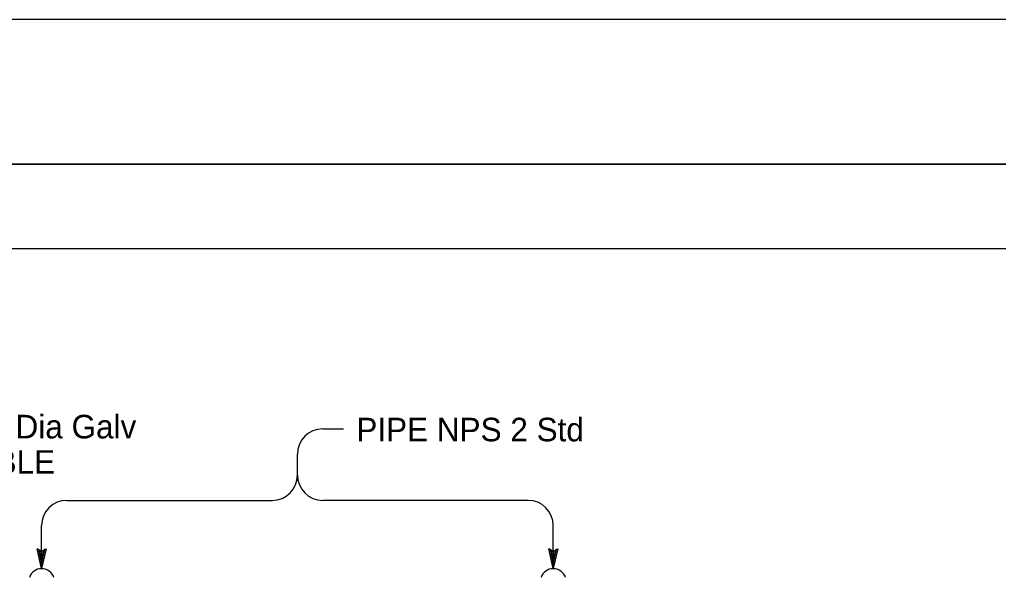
# Model space of a CAD drawing. Extents: x -893 to 867, y -474 to 712.
# Drawn here: x -469.5 to -178.6, y 546.3 to 712 of the extents above; entities that cross this region are included whole.
import ezdxf

# ---------------------------------------------------------------- set-up
doc = ezdxf.new("R2010")
doc.units = 0
doc.layers.add('10 Sheet Format', color=7, linetype='Continuous')
doc.layers.add('60 Nongeo Data', color=7, linetype='Continuous')

msp = doc.modelspace()

# ---------------------------------------------------------------- linework, layer by layer
at = {"layer": '10 Sheet Format'}
for p, q in [((-863.45, 668.96), (836.55, 668.96)), ((-813.45, 643.96), (811.55, 643.96))]:
    msp.add_line(p, q, dxfattribs=at)
for points in [[(-893.45, -474.04), (866.55, -474.04), (866.55, 711.96), (-893.45, 711.96)], [(-863.45, -431.04), (836.55, -431.04), (836.55, 668.96), (-863.45, 668.96)]]:
    msp.add_lwpolyline(points, close=True, dxfattribs=at)
at = {"layer": '60 Nongeo Data'}
for p, q in [((-379.43, 590.38), (-373.22, 590.38)), ((-386.93, 576.65), (-386.93, 582.88)), ((-455.46, 569.15), (-394.43, 569.15)), ((-318.4, 569.15), (-379.43, 569.15)), ((-462.95, 548.86), (-462.95, 561.65)), ((-310.9, 548.86), (-310.9, 561.65))]:
    msp.add_line(p, q, dxfattribs=at)
for points in [[(-461.64, 554.76), (-462.95, 548.86), (-464.26, 554.76), (-463.91, 554.55), (-462.96, 550.23), (-461.99, 554.55), (-462.33, 554.35), (-462.95, 551.58), (-463.57, 554.34), (-463.22, 554.13), (-462.95, 552.94), (-462.68, 554.14), (-462.95, 553.98), (-464.26, 554.76), (-462.95, 553.98)], [(-309.58, 554.76), (-310.9, 548.86), (-312.21, 554.76), (-311.86, 554.55), (-310.9, 550.23), (-309.93, 554.55), (-310.28, 554.35), (-310.9, 551.58), (-311.51, 554.34), (-311.16, 554.13), (-310.9, 552.94), (-310.63, 554.14), (-310.9, 553.98), (-312.21, 554.76), (-310.9, 553.98)]]:
    msp.add_lwpolyline(points, close=True, dxfattribs=at)
for centre, radius, start, end in [((-379.43, 582.88), 7.5, 90, 180), ((-394.43, 576.65), 7.5, 270, 0), ((-379.43, 576.65), 7.5, 180, 270), ((-455.46, 561.65), 7.5, 90, 180), ((-318.4, 561.65), 7.5, 0, 90), ((-462.95, 545), 3.85, 18.9246, 161.0754), ((-310.9, 545), 3.85, 18.9246, 161.0754)]:
    msp.add_arc(centre, radius, start, end, dxfattribs=at)

# ---------------------------------------------------------------- texts
for s, height, p in [('1/4" Dia Galv', 6.9987, (-489.63, 587.55)), ('PIPE NPS 2 Std', 6.9987, (-369.43, 586.68)), ('CABLE', 6.999, (-489.63, 577.05))]:
    msp.add_text(s, height=height, dxfattribs=at).set_placement(p)

doc.saveas('drawing.dxf')
